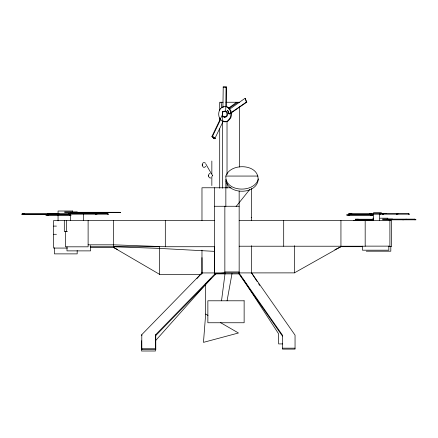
<?xml version="1.0" encoding="UTF-8"?>
<svg xmlns="http://www.w3.org/2000/svg" width="438" height="438" viewBox="0 0 438 438"><rect width="100%" height="100%" fill="white"/><g stroke="black" fill="none" stroke-linecap="round" stroke-linejoin="round"><path stroke-width="0.66" d="M222.915 107.305L223.227 86.998A18.735 0.296 0.7 0 1 226.085 87.08M224.355 111.537L222.334 111.362L225.707 111.444L226.079 87.08L226.61 87.08L226.309 106.806M225.849 176.06C224.957 192.156 253.493 193.284 258.091 179.744C258.984 163.648 230.448 162.52 225.849 176.06L257.977 176.06M225.789 179.306C226.747 195.353 257.681 195.178 258.239 178.912M205.674 283.621L205.674 314.062L203.467 342.363L238.458 332.99L220.309 322.51M221.519 300.791L225.006 273.816M205.811 166.385C201.852 170.59 200.768 160.062 205.504 163.122M202.214 165.422L202.214 164.485M211.028 178.003C208.302 178.704 207.596 174.012 210.032 173.344M208.603 176.142L208.603 175.205M212.392 175.671L212.457 175.205L212.457 176.142M227.065 300.791L232.014 273.564M222.597 115.605L222.586 115.528A2.973 2.409 -90 0 1 222.597 112.593L222.849 111.301M214.894 138.83L211.877 136.547L221.978 115.577L224.875 117.756M220.73 119.256L212.403 136.547L211.877 136.547M214.105 138.413L213.864 137.866L214.259 138.09L214.012 138.413L214.259 138.09M213.963 137.866L213.711 138.184M213.903 137.532L212.457 136.442L212.709 136.711A18.511 7.835 21.4 0 0 213.541 137.527L213.848 137.8A19.973 8.453 21.4 0 0 214.823 138.627L223.396 120.828M222.597 188.203L222.597 112.593L223.473 111.537A2.858 2.316 -90 0 1 225.816 111.591L226.66 112.686A2.973 2.409 90 0 1 226.61 115.627L225.74 116.678A2.858 2.316 90 0 1 223.391 116.623L222.553 115.528M236.077 206.517L249.715 189.528M196.969 278.546L201.973 272.934L294.396 272.874L340.939 246.693L362.735 246.693M155.912 340.249L210.93 278.546M215.414 273.427L155.709 334.648L155.753 349.672L141.83 349.672L141.792 334.648L201.973 272.934M155.753 335.585L215.934 273.876M229.041 107.819L236.564 102.257M229.786 109.067L245.105 98.271L246.808 102.136L230.793 113.207M229.145 113.458L229.244 113.913L227.612 110.212L229.156 113.973L246.282 102.136L246.808 102.136M228.702 108.531L238.135 102.257M334.856 249.665L340.939 246.693M48.032 214.291L48.383 214.155A18.495 13.091 -90 0 1 49.434 213.843M370.641 213.613L348.834 213.602L348.834 214.291L349.289 214.155A18.495 13.091 -90 0 1 350.34 213.843M373.729 219.252L355.295 219.241L355.295 219.931L355.749 219.799A18.495 13.091 -90 0 1 356.8 219.482L356.91 219.454M380.452 213.53L408.375 213.498A15.33 5.146 90 0 0 409.59 214.177L369.278 214.182M387.104 219.137L414.835 219.137A15.33 5.146 90 0 0 416.045 219.816L382.544 219.821M212.195 174.434L211.844 174.516L211.844 161.025M224.853 272.934L214.412 273.876L214.368 187.771M50.868 213.602L47.923 213.602L47.923 214.291L48.268 214.155A18.495 13.091 -90 0 1 49.324 213.843L49.784 213.76A18.391 13.02 -90 0 1 50.857 213.613L50.857 214.291M351.763 214.291L351.763 213.613L348.834 213.602M358.235 219.241L355.295 219.241M95.374 214.182L95.522 214.177A19.913 15.916 -90 0 0 97.192 213.947M396.286 214.182L396.428 214.177A19.913 15.916 90 0 0 398.104 213.947M402.746 219.821L402.889 219.816A19.913 15.916 90 0 0 404.143 219.662M24.347 213.908L24.243 213.914A28.202 17.175 -90 0 0 21.9 214.313L21.9 213.908L58.681 213.914M382.15 214.182L383.42 214.182A15.177 5.092 -90 0 1 382.905 214.023L383.042 214.023A15.177 5.092 -90 0 0 383.496 214.177M388.61 219.821L389.875 219.821M70.66 215.452L69.489 215.458L69.489 214.768M223.079 102.257L219.701 102.257L219.701 110.442M225.964 102.257L239.46 102.257M214.823 138.627L215.348 138.627L214.773 138.731A19.973 8.453 21.4 0 1 213.793 137.904L213.492 137.631A18.511 7.835 21.4 0 1 212.654 136.815L212.403 136.547L213.848 137.642M231.122 187.771L201.973 187.771L201.973 220.511M214.368 206.265L239.159 206.265M72.67 211.012L58.057 211.012L58.057 213.64M64.61 211.888L77.28 211.888M75.84 212.293L119.448 212.293A29.373 9.86 -90 0 0 120.664 212.633L64.61 212.638M381.454 212.561L373.652 212.561L373.652 220.413M107.003 212.638L107.003 213.032L70.414 213.076L70.414 220.511M68.366 213.432L85.268 213.432M369.278 213.432L386.174 213.432M82.716 213.498L107.463 213.498A15.33 5.146 -90 0 0 108.679 214.177L68.366 214.182M47.923 213.602L69.73 213.613M59.311 214.023L22.354 214.029A28.202 17.175 90 0 1 24.698 214.428L59.135 214.434M21.9 214.319L69.604 214.291A18.456 13.063 -90 0 1 70.649 213.93M348.834 214.291L370.515 214.291A18.456 13.063 -90 0 1 371.561 213.93M71.044 215.447L45.979 215.458L45.979 214.768L70.66 214.768M372.623 214.768L372.623 215.447L346.891 215.458L346.891 214.768L372.743 214.768L372.842 215.458M70.742 215.244L70.622 215.244A17.328 10.556 90 0 1 69.779 214.899L69.368 214.768M371.561 215.217L371.857 215.293A17.17 10.457 -90 0 0 372.743 215.447L370.4 215.458L370.4 214.768L370.685 214.899A17.328 10.556 -90 0 0 371.561 215.217L371.648 215.244M251.22 217.467L251.56 217.467M372.683 218.201L373.658 218.201M379.987 218.201L387.915 218.201M382.544 219.077L392.634 219.077M355.295 219.931L372.93 219.931M372.727 220.407L353.346 220.407A17.268 10.517 -90 0 0 353.636 220.538M214.368 220.511L53.628 220.511L53.628 248.067L67.436 248.067M239.159 220.511L391.567 220.511L391.567 246.567L388.818 246.567M53.628 226.101L56.442 226.101M67.479 231.549L64.309 231.549L64.309 220.511M53.628 234.292L56.442 234.292M88.115 244.82L113.53 244.82L165.312 246.725L214.368 246.725L214.412 273.876L239.329 273.876M365.177 246.129L389.902 246.129L389.902 220.511M239.159 246.222L365.177 246.222L365.177 220.511M90.124 246.725L159.427 246.725M90.546 247.443L113.53 247.443L117.756 249.611M366.294 251.193L390.811 251.193L390.811 246.419M224.853 271.938L239.159 271.938M113.53 220.511L113.53 247.443L159.629 274.374L201.288 274.374M282.614 343.918L278.634 343.918L278.634 333.86L242.663 278.628M282.444 348.172L295.048 348.172M155.753 349.672L155.709 348.736L141.792 348.736L141.83 349.672M379.22 214.182L380.551 214.182M223.084 86.992L226.61 87.08M225.395 111.433L225.707 111.444M103.549 212.638L103.691 212.644A33.808 27.025 90 0 1 107.003 213.032M113.53 246.725L159.629 248.417L214.368 251.352M349.332 215.458L349.234 215.447A17.268 10.517 -90 0 1 348.341 215.293M48.426 215.458L48.322 215.447A17.268 10.517 -90 0 1 47.435 215.293M71.493 212.956L72.078 213.032M70.825 215.293L70.529 215.217A17.328 10.556 -90 0 1 69.658 214.899M370.28 214.768L370.564 214.899A17.328 10.556 90 0 0 371.44 215.217L371.736 215.293A17.17 10.457 90 0 0 372.623 215.447M205.674 314.062L208.017 315.415M213.864 137.866L214.166 138.09M282.444 336.083L238.951 273.876L238.951 272.934L282.444 335.147L282.444 349.108L295.048 349.108L295.048 335.147L251.56 272.934L257.122 281.475M258.606 283.753L259.718 285.461M240.435 275.212L241.552 276.92M205.811 163.943L211.51 173.93M229.058 113.519L229.156 113.973M221.026 102.257L221.809 107.425M222.4 111.301L222.597 112.593M141.792 334.648L141.83 335.585M214.368 269.107L214.412 272.934M201.973 257.626L202.011 273.197M414.835 219.137L414.835 219.821M408.375 213.498L408.375 214.182M388.829 246.145L388.829 250.191L362.467 250.191L362.467 246.145M379.467 213.87L379.467 220.413M358.224 219.931L358.224 219.252A18.391 13.02 -90 0 0 357.156 219.4L356.691 219.482A18.495 13.091 -90 0 0 355.64 219.799M358.114 219.931L358.114 219.252A18.391 13.02 -90 0 0 357.047 219.4M351.654 214.291L351.654 213.613A18.391 13.02 -90 0 0 350.586 213.76M340.939 220.511L340.939 246.222M294.396 245.674L294.396 272.874M283.698 220.511L283.698 246.222M251.56 188.45L251.56 220.511M251.56 245.674L251.56 273.197M239.46 106.346L239.46 167.037M239.159 191.072L239.159 272.934M227.026 121.348L227.026 174.538M227.026 183.402L227.026 188.176M225.849 180.839L225.849 206.451M224.853 206.265L224.853 273.876M219.701 117.942L219.701 120.669M219.701 128.849L219.701 188.176M211.844 176.465L211.844 185.559M201.973 250.202L201.973 273.876M165.312 220.511L165.312 246.725M159.629 246.375L159.629 274.374M155.709 334.648L155.709 348.736M155.457 349.639L155.457 351.008L141.496 351.008L141.496 340.759M119.448 212.293L119.448 212.638M107.463 213.498L107.463 214.182M90.578 245.483L90.578 250.881L66.987 250.881L66.987 246.829M88.115 220.511L88.115 246.818L65.399 246.818L65.399 231.302M83.428 213.076L83.428 220.511M77.176 250.476L77.176 253.876L54.46 253.876L54.46 247.749M72.423 211.012L72.423 211.888M71.898 212.638L71.898 213.032M66.406 220.511L66.406 231.549M58.057 214.948L58.057 220.856M50.742 214.291L50.742 213.613A18.391 13.02 -90 0 0 49.675 213.76M49.916 214.051L49.291 214.051M24.698 214.023L24.698 214.434M224.229 121.638A7.424 6.017 -90 0 0 228.346 120.833L230.618 118.096A7.714 6.252 -90 0 0 231.313 112.325M231.16 111.69A7.714 6.252 -90 0 0 230.733 110.475L228.548 107.633A7.424 6.017 -90 0 0 226.046 106.576M222.46 107.485A7.424 6.017 -90 0 1 223.938 106.757M224.289 111.537A2.858 2.316 90 0 1 226.632 111.591L227.475 112.686A2.973 2.409 90 0 1 227.426 115.627L226.555 116.678A2.858 2.316 90 0 1 224.207 116.623M406.207 219.137A19.913 15.916 90 0 1 405.796 219.268M389.825 219.816A15.177 5.092 -90 0 1 389.366 219.662M389.957 219.816A15.177 5.092 -90 0 1 389.497 219.662M46.264 214.899A17.268 10.517 -90 0 1 45.979 214.768M347.175 214.899A17.268 10.517 -90 0 1 346.891 214.768M349.179 214.155A18.495 13.091 -90 0 1 350.23 213.843L350.696 213.76A18.391 13.02 -90 0 1 351.763 213.613M245.171 98.43A19.934 13.923 49.7 0 1 246.282 102.136M220.56 108.668L219.564 110.223A7.714 6.252 -90 0 0 219.449 117.844L221.633 120.685A7.424 6.017 -90 0 0 227.722 120.833L229.994 118.096A7.714 6.252 90 0 0 230.109 110.475L227.924 107.633A7.424 6.017 -90 0 0 221.836 107.485L220.56 108.668M350.822 213.925L350.203 214.051L350.822 213.925M372.41 215.009L371.807 215.129L372.41 215.009M357.282 219.564L356.658 219.69L357.282 219.564M244.136 300.791L207.864 300.791L207.864 322.751L244.136 322.751L244.136 300.791"/></g></svg>
